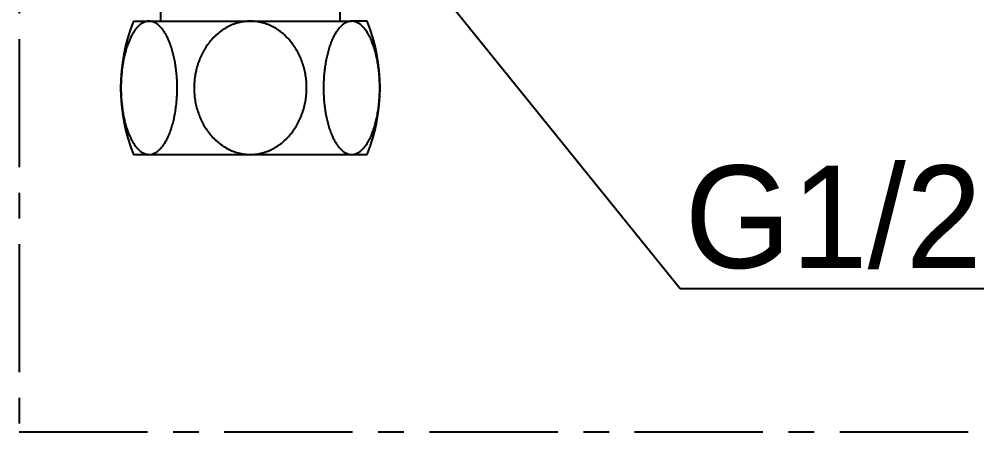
# Model space of a CAD drawing. Extents: x 0 to 948, y 0 to 695.
# Drawn here: x 488.9 to 582.2, y 119.1 to 159.3 of the extents above; entities that cross this region are included whole.
import ezdxf
from ezdxf import colors
from ezdxf.entities.mleader import LeaderData, LeaderLine
from ezdxf.math import Vec2, Vec3

# ---------------------------------------------------------------- set-up
doc = ezdxf.new("R2010")
doc.units = 0
doc.header["$LTSCALE"] = 10
doc.header["$MEASUREMENT"] = 0
doc.linetypes.add('CENTER', pattern=[2, 1.25, -0.25, 0.25, -0.25])
doc.layers.get('0').update_dxf_attribs({"linetype": 'CONTINUOUS'})
doc.layers.add('1', color=7, linetype='CONTINUOUS')
doc.styles.add('Daelim Dimension', font='')
doc.styles.get('Daelim Dimension').set_extended_font_data('나눔고딕')

msp = doc.modelspace()

# ---------------------------------------------------------------- linework, layer by layer
at = {"layer": '1', "color": 1, "linetype": 'CENTER', "lineweight": -3}
for p, q in [((488.857, 177.387), (488.857, 119.076)), ((488.857, 119.076), (658.345, 119.076))]:
    msp.add_line(p, q, dxfattribs=at)
at = {"layer": '1', "color": 7, "linetype": 'Continuous', "lineweight": -3}
for p, q in [((502.645, 160.729), (502.645, 159.129)), ((520.145, 159.129), (520.145, 160.729)), ((499.995, 159.129), (501.523, 159.129)), ((501.523, 159.129), (511.395, 159.129)), ((511.395, 159.129), (521.268, 159.129)), ((522.795, 159.129), (521.268, 159.129)), ((499.995, 146.129), (501.523, 146.129)), ((501.523, 146.129), (511.395, 146.129)), ((511.395, 146.129), (521.268, 146.129)), ((521.268, 146.129), (522.795, 146.129))]:
    msp.add_line(p, q, dxfattribs=at)
for centre, start, end in [((516.27, 152.629), 158.22895, 201.77105), ((506.52, 152.629), 338.22895, 21.77105)]:
    msp.add_arc(centre, 17.525, start, end, dxfattribs=at)
for points, knots in [([(501.523, 159.129), (501.425, 159.129), (501.327, 159.116), (501.204, 159.084), (501.18, 159.077), (501.131, 159.061), (501.058, 159.035), (500.986, 159.002), (500.844, 158.928), (500.751, 158.866), (500.614, 158.757), (500.569, 158.718), (500.502, 158.655), (500.48, 158.634), (500.436, 158.589), (500.414, 158.566), (500.305, 158.448), (500.222, 158.345), (500.061, 158.121), (499.984, 158), (499.891, 157.838), (499.873, 157.805), (499.836, 157.739), (499.818, 157.705), (499.765, 157.602), (499.73, 157.532), (499.629, 157.317), (499.565, 157.167), (499.445, 156.858), (499.389, 156.697), (499.31, 156.448), (499.284, 156.364), (499.247, 156.236), (499.235, 156.193), (499.211, 156.106), (499.2, 156.063), (499.143, 155.844), (499.101, 155.667), (499.026, 155.306), (498.958, 154.939), (498.905, 154.56), (498.877, 154.32), (498.871, 154.272), (498.861, 154.175), (498.846, 154.03), (498.833, 153.885), (498.811, 153.595), (498.788, 153.207), (498.777, 152.621), (498.785, 152.229), (498.795, 151.983), (498.797, 151.934), (498.802, 151.836), (498.81, 151.688), (498.82, 151.543), (498.843, 151.252), (498.881, 150.869), (498.934, 150.494), (498.994, 150.124), (499.028, 149.94), (499.085, 149.668), (499.105, 149.578), (499.137, 149.444), (499.148, 149.4), (499.169, 149.311), (499.225, 149.092), (499.287, 148.881), (499.392, 148.553), (499.447, 148.394), (499.567, 148.087), (499.63, 147.938), (499.73, 147.724), (499.765, 147.654), (499.818, 147.552), (499.836, 147.518), (499.873, 147.451), (499.891, 147.418), (499.985, 147.256), (500.062, 147.135), (500.223, 146.911), (500.306, 146.808), (500.435, 146.668), (500.479, 146.623), (500.546, 146.56), (500.569, 146.54), (500.615, 146.5), (500.637, 146.481), (500.752, 146.39), (500.845, 146.329), (501.034, 146.23), (501.13, 146.192), (501.276, 146.154), (501.325, 146.145), (501.399, 146.135), (501.423, 146.133), (501.473, 146.129), (501.498, 146.129), (501.523, 146.129)], [0, 0, 0, 0, 0.03125, 0.03125, 0.039063, 0.039063, 0.046875, 0.0625, 0.0625, 0.09375, 0.09375, 0.109375, 0.109375, 0.117188, 0.117188, 0.125, 0.125, 0.15625, 0.15625, 0.1875, 0.1875, 0.195313, 0.195313, 0.203125, 0.203125, 0.21875, 0.21875, 0.25, 0.25, 0.28125, 0.28125, 0.296875, 0.296875, 0.304688, 0.304688, 0.3125, 0.3125, 0.34375, 0.34375, 0.375, 0.40625, 0.40625, 0.414063, 0.414063, 0.421875, 0.4375, 0.4375, 0.46875, 0.5, 0.53125, 0.53125, 0.539063, 0.539063, 0.546875, 0.5625, 0.5625, 0.59375, 0.625, 0.625, 0.65625, 0.65625, 0.671875, 0.671875, 0.679688, 0.679688, 0.6875, 0.71875, 0.71875, 0.75, 0.75, 0.78125, 0.78125, 0.796875, 0.796875, 0.804688, 0.804688, 0.8125, 0.8125, 0.84375, 0.84375, 0.875, 0.875, 0.890625, 0.890625, 0.898438, 0.898438, 0.90625, 0.90625, 0.9375, 0.9375, 0.96875, 0.96875, 0.984375, 0.984375, 0.992188, 0.992188, 1, 1, 1, 1]), ([(501.523, 146.129), (501.621, 146.129), (501.719, 146.141), (501.914, 146.192), (502.01, 146.229), (502.129, 146.292), (502.153, 146.305), (502.2, 146.333), (502.224, 146.348), (502.294, 146.394), (502.341, 146.428), (502.478, 146.538), (502.567, 146.621), (502.739, 146.808), (502.823, 146.912), (502.924, 147.054), (502.945, 147.083), (502.984, 147.141), (503.043, 147.231), (503.1, 147.325), (503.211, 147.519), (503.282, 147.655), (503.383, 147.87), (503.416, 147.943), (503.48, 148.093), (503.511, 148.17), (503.602, 148.405), (503.658, 148.566), (503.764, 148.897), (503.812, 149.067), (503.903, 149.415), (503.944, 149.593), (503.992, 149.821), (504.001, 149.867), (504.019, 149.959), (504.028, 150.005), (504.054, 150.144), (504.07, 150.237), (504.115, 150.518), (504.141, 150.707), (504.186, 151.087), (504.224, 151.472), (504.246, 151.862), (504.255, 152.108), (504.258, 152.207), (504.262, 152.355), (504.263, 152.479), (504.264, 152.553), (504.264, 152.603), (504.264, 152.627), (504.264, 152.849), (504.255, 153.241), (504.232, 153.629), (504.201, 154.015), (504.182, 154.206), (504.148, 154.492), (504.135, 154.587), (504.115, 154.729), (504.108, 154.776), (504.094, 154.871), (504.056, 155.105), (504.014, 155.334), (503.938, 155.694), (503.896, 155.87), (503.805, 156.216), (503.756, 156.385), (503.677, 156.632), (503.649, 156.714), (503.592, 156.875), (503.563, 156.954), (503.472, 157.186), (503.408, 157.334), (503.274, 157.618), (503.204, 157.753), (503.093, 157.944), (503.055, 158.007), (502.997, 158.097), (502.977, 158.127), (502.937, 158.185), (502.917, 158.214), (502.816, 158.354), (502.732, 158.457), (502.561, 158.642), (502.473, 158.724), (502.292, 158.867), (502.2, 158.929), (502.08, 158.991), (502.056, 159.003), (502.008, 159.025), (501.936, 159.055), (501.863, 159.079), (501.717, 159.116), (501.62, 159.129), (501.523, 159.129)], [0, 0, 0, 0, 0.03125, 0.03125, 0.0625, 0.0625, 0.070312, 0.070312, 0.078125, 0.078125, 0.09375, 0.09375, 0.125, 0.125, 0.15625, 0.15625, 0.164062, 0.164062, 0.171875, 0.1875, 0.1875, 0.21875, 0.21875, 0.234375, 0.234375, 0.25, 0.25, 0.28125, 0.28125, 0.3125, 0.3125, 0.34375, 0.34375, 0.351562, 0.351562, 0.359375, 0.359375, 0.375, 0.375, 0.40625, 0.40625, 0.4375, 0.46875, 0.46875, 0.476562, 0.484375, 0.492187, 0.496094, 0.496094, 0.5, 0.5, 0.53125, 0.5625, 0.5625, 0.59375, 0.59375, 0.609375, 0.609375, 0.617187, 0.617187, 0.625, 0.65625, 0.65625, 0.6875, 0.6875, 0.71875, 0.71875, 0.734375, 0.734375, 0.75, 0.75, 0.78125, 0.78125, 0.8125, 0.8125, 0.828125, 0.828125, 0.835938, 0.835938, 0.84375, 0.84375, 0.875, 0.875, 0.90625, 0.90625, 0.9375, 0.9375, 0.945312, 0.945312, 0.953125, 0.96875, 0.96875, 1, 1, 1, 1]), ([(511.395, 159.129), (511.2, 159.129), (511.004, 159.116), (510.759, 159.084), (510.71, 159.077), (510.612, 159.061), (510.466, 159.035), (510.323, 159.002), (510.038, 158.928), (509.852, 158.866), (509.579, 158.757), (509.489, 158.718), (509.354, 158.655), (509.31, 158.634), (509.222, 158.589), (509.178, 158.566), (508.961, 158.448), (508.794, 158.345), (508.473, 158.121), (508.318, 158), (508.132, 157.838), (508.095, 157.805), (508.022, 157.739), (507.986, 157.705), (507.879, 157.602), (507.81, 157.532), (507.608, 157.317), (507.481, 157.167), (507.241, 156.858), (507.128, 156.697), (506.97, 156.448), (506.918, 156.364), (506.844, 156.236), (506.82, 156.193), (506.773, 156.106), (506.749, 156.063), (506.636, 155.844), (506.553, 155.667), (506.402, 155.306), (506.267, 154.939), (506.161, 154.56), (506.104, 154.32), (506.093, 154.272), (506.072, 154.175), (506.042, 154.03), (506.017, 153.885), (505.972, 153.595), (505.927, 153.207), (505.912, 152.816), (505.913, 152.425), (505.92, 152.229), (505.94, 151.983), (505.944, 151.934), (505.954, 151.836), (505.97, 151.688), (505.99, 151.543), (506.036, 151.252), (506.112, 150.869), (506.218, 150.494), (506.339, 150.124), (506.407, 149.94), (506.521, 149.668), (506.561, 149.578), (506.624, 149.444), (506.645, 149.4), (506.689, 149.311), (506.711, 149.268), (506.825, 149.05), (506.923, 148.881), (507.133, 148.553), (507.245, 148.394), (507.483, 148.087), (507.61, 147.938), (507.811, 147.724), (507.88, 147.654), (507.987, 147.552), (508.023, 147.518), (508.096, 147.451), (508.133, 147.418), (508.319, 147.256), (508.474, 147.135), (508.796, 146.911), (508.962, 146.808), (509.221, 146.668), (509.309, 146.623), (509.443, 146.56), (509.488, 146.54), (509.579, 146.5), (509.625, 146.481), (509.855, 146.39), (510.041, 146.329), (510.419, 146.23), (510.61, 146.192), (510.902, 146.154), (511, 146.145), (511.147, 146.135), (511.197, 146.133), (511.296, 146.129), (511.346, 146.129), (511.395, 146.129)], [0, 0, 0, 0, 0.03125, 0.03125, 0.039062, 0.039062, 0.046875, 0.0625, 0.0625, 0.09375, 0.09375, 0.109375, 0.109375, 0.117187, 0.117187, 0.125, 0.125, 0.15625, 0.15625, 0.1875, 0.1875, 0.195312, 0.195312, 0.203125, 0.203125, 0.21875, 0.21875, 0.25, 0.25, 0.28125, 0.28125, 0.296875, 0.296875, 0.304687, 0.304687, 0.3125, 0.3125, 0.34375, 0.34375, 0.375, 0.40625, 0.40625, 0.414062, 0.414062, 0.421875, 0.4375, 0.4375, 0.46875, 0.5, 0.5, 0.53125, 0.53125, 0.539062, 0.539062, 0.546875, 0.5625, 0.5625, 0.59375, 0.625, 0.625, 0.65625, 0.65625, 0.671875, 0.671875, 0.679687, 0.679687, 0.6875, 0.6875, 0.71875, 0.71875, 0.75, 0.75, 0.78125, 0.78125, 0.796875, 0.796875, 0.804687, 0.804687, 0.8125, 0.8125, 0.84375, 0.84375, 0.875, 0.875, 0.890625, 0.890625, 0.898438, 0.898438, 0.90625, 0.90625, 0.9375, 0.9375, 0.96875, 0.96875, 0.984375, 0.984375, 0.992188, 0.992188, 1, 1, 1, 1]), ([(511.395, 146.129), (511.593, 146.129), (511.789, 146.141), (512.177, 146.192), (512.37, 146.229), (512.608, 146.292), (512.655, 146.305), (512.75, 146.333), (512.797, 146.348), (512.939, 146.394), (513.032, 146.428), (513.306, 146.538), (513.484, 146.621), (513.829, 146.808), (513.996, 146.912), (514.199, 147.054), (514.239, 147.083), (514.319, 147.141), (514.437, 147.231), (514.551, 147.325), (514.773, 147.519), (514.914, 147.655), (515.116, 147.87), (515.181, 147.943), (515.309, 148.093), (515.372, 148.17), (515.553, 148.405), (515.666, 148.566), (515.877, 148.897), (515.975, 149.067), (516.156, 149.415), (516.239, 149.593), (516.334, 149.821), (516.352, 149.867), (516.388, 149.959), (516.406, 150.005), (516.457, 150.144), (516.489, 150.237), (516.58, 150.518), (516.632, 150.707), (516.722, 151.087), (516.797, 151.472), (516.842, 151.862), (516.861, 152.108), (516.867, 152.207), (516.874, 152.355), (516.877, 152.479), (516.878, 152.553), (516.878, 152.603), (516.878, 152.627), (516.878, 152.849), (516.861, 153.241), (516.814, 153.629), (516.753, 154.015), (516.715, 154.206), (516.646, 154.492), (516.621, 154.587), (516.58, 154.729), (516.566, 154.776), (516.537, 154.871), (516.523, 154.917), (516.446, 155.151), (516.377, 155.334), (516.225, 155.694), (516.142, 155.87), (515.961, 156.216), (515.862, 156.385), (515.703, 156.632), (515.648, 156.714), (515.534, 156.875), (515.475, 156.954), (515.294, 157.186), (515.167, 157.334), (514.899, 157.618), (514.758, 157.753), (514.536, 157.944), (514.46, 158.007), (514.343, 158.097), (514.304, 158.127), (514.224, 158.185), (514.184, 158.214), (513.982, 158.354), (513.815, 158.457), (513.472, 158.642), (513.296, 158.724), (512.935, 158.867), (512.749, 158.929), (512.511, 158.991), (512.463, 159.003), (512.366, 159.025), (512.221, 159.055), (512.076, 159.079), (511.785, 159.116), (511.59, 159.129), (511.395, 159.129)], [0, 0, 0, 0, 0.03125, 0.03125, 0.0625, 0.0625, 0.070312, 0.070312, 0.078125, 0.078125, 0.09375, 0.09375, 0.125, 0.125, 0.15625, 0.15625, 0.164062, 0.164062, 0.171875, 0.1875, 0.1875, 0.21875, 0.21875, 0.234375, 0.234375, 0.25, 0.25, 0.28125, 0.28125, 0.3125, 0.3125, 0.34375, 0.34375, 0.351562, 0.351562, 0.359375, 0.359375, 0.375, 0.375, 0.40625, 0.40625, 0.4375, 0.46875, 0.46875, 0.476562, 0.484375, 0.492187, 0.496094, 0.496094, 0.5, 0.5, 0.53125, 0.5625, 0.5625, 0.59375, 0.59375, 0.609375, 0.609375, 0.617187, 0.617187, 0.625, 0.625, 0.65625, 0.65625, 0.6875, 0.6875, 0.71875, 0.71875, 0.734375, 0.734375, 0.75, 0.75, 0.78125, 0.78125, 0.8125, 0.8125, 0.828125, 0.828125, 0.835937, 0.835937, 0.84375, 0.84375, 0.875, 0.875, 0.90625, 0.90625, 0.9375, 0.9375, 0.945312, 0.945312, 0.953125, 0.96875, 0.96875, 1, 1, 1, 1]), ([(521.268, 159.129), (521.169, 159.129), (521.071, 159.116), (520.877, 159.065), (520.781, 159.028), (520.662, 158.965), (520.638, 158.952), (520.591, 158.924), (520.567, 158.909), (520.496, 158.863), (520.45, 158.829), (520.313, 158.72), (520.224, 158.636), (520.051, 158.449), (519.968, 158.345), (519.866, 158.204), (519.846, 158.175), (519.806, 158.116), (519.747, 158.026), (519.69, 157.932), (519.579, 157.739), (519.509, 157.602), (519.408, 157.388), (519.375, 157.314), (519.311, 157.164), (519.28, 157.088), (519.189, 156.853), (519.132, 156.691), (519.027, 156.36), (518.978, 156.19), (518.888, 155.842), (518.846, 155.664), (518.799, 155.436), (518.789, 155.391), (518.771, 155.298), (518.763, 155.252), (518.737, 155.113), (518.721, 155.02), (518.676, 154.739), (518.649, 154.551), (518.604, 154.17), (518.567, 153.786), (518.545, 153.395), (518.535, 153.149), (518.532, 153.05), (518.529, 152.902), (518.527, 152.778), (518.527, 152.704), (518.526, 152.654), (518.526, 152.63), (518.527, 152.408), (518.535, 152.016), (518.558, 151.628), (518.589, 151.243), (518.608, 151.051), (518.643, 150.765), (518.655, 150.67), (518.675, 150.528), (518.682, 150.481), (518.697, 150.387), (518.734, 150.152), (518.777, 149.923), (518.853, 149.563), (518.895, 149.387), (518.985, 149.042), (519.034, 148.873), (519.114, 148.625), (519.141, 148.543), (519.199, 148.382), (519.228, 148.303), (519.318, 148.071), (519.382, 147.923), (519.516, 147.64), (519.587, 147.505), (519.698, 147.313), (519.736, 147.251), (519.794, 147.16), (519.814, 147.13), (519.853, 147.072), (519.874, 147.043), (519.975, 146.903), (520.058, 146.8), (520.229, 146.616), (520.317, 146.533), (520.498, 146.39), (520.591, 146.329), (520.71, 146.266), (520.734, 146.255), (520.783, 146.233), (520.855, 146.202), (520.928, 146.179), (521.073, 146.141), (521.17, 146.129), (521.268, 146.129)], [0, 0, 0, 0, 0.03125, 0.03125, 0.0625, 0.0625, 0.070313, 0.070313, 0.078125, 0.078125, 0.09375, 0.09375, 0.125, 0.125, 0.15625, 0.15625, 0.164063, 0.164063, 0.171875, 0.1875, 0.1875, 0.21875, 0.21875, 0.234375, 0.234375, 0.25, 0.25, 0.28125, 0.28125, 0.3125, 0.3125, 0.34375, 0.34375, 0.351562, 0.351562, 0.359375, 0.359375, 0.375, 0.375, 0.40625, 0.40625, 0.4375, 0.46875, 0.46875, 0.476562, 0.484375, 0.492187, 0.496094, 0.496094, 0.5, 0.5, 0.53125, 0.5625, 0.5625, 0.59375, 0.59375, 0.609375, 0.609375, 0.617187, 0.617187, 0.625, 0.65625, 0.65625, 0.6875, 0.6875, 0.71875, 0.71875, 0.734375, 0.734375, 0.75, 0.75, 0.78125, 0.78125, 0.8125, 0.8125, 0.828125, 0.828125, 0.835938, 0.835938, 0.84375, 0.84375, 0.875, 0.875, 0.90625, 0.90625, 0.9375, 0.9375, 0.945312, 0.945312, 0.953125, 0.96875, 0.96875, 1, 1, 1, 1]), ([(521.268, 146.129), (521.366, 146.129), (521.463, 146.141), (521.586, 146.173), (521.611, 146.18), (521.66, 146.196), (521.732, 146.222), (521.804, 146.255), (521.946, 146.33), (522.039, 146.391), (522.176, 146.5), (522.221, 146.539), (522.288, 146.602), (522.311, 146.624), (522.355, 146.668), (522.377, 146.691), (522.485, 146.809), (522.569, 146.912), (522.729, 147.137), (522.807, 147.257), (522.9, 147.419), (522.918, 147.452), (522.954, 147.518), (522.972, 147.552), (523.026, 147.655), (523.061, 147.725), (523.162, 147.94), (523.225, 148.09), (523.345, 148.399), (523.401, 148.56), (523.481, 148.809), (523.506, 148.893), (523.543, 149.021), (523.556, 149.065), (523.579, 149.151), (523.591, 149.194), (523.648, 149.413), (523.689, 149.59), (523.764, 149.952), (523.832, 150.319), (523.885, 150.697), (523.914, 150.937), (523.919, 150.985), (523.93, 151.082), (523.945, 151.227), (523.957, 151.372), (523.98, 151.662), (524.002, 152.051), (524.013, 152.636), (524.005, 153.028), (523.996, 153.274), (523.994, 153.323), (523.989, 153.422), (523.981, 153.569), (523.971, 153.715), (523.948, 154.005), (523.91, 154.388), (523.857, 154.763), (523.796, 155.134), (523.762, 155.317), (523.705, 155.589), (523.685, 155.679), (523.654, 155.813), (523.643, 155.857), (523.621, 155.946), (523.565, 156.165), (523.504, 156.376), (523.399, 156.704), (523.343, 156.863), (523.224, 157.17), (523.161, 157.319), (523.06, 157.533), (523.026, 157.603), (522.972, 157.705), (522.954, 157.739), (522.918, 157.806), (522.899, 157.839), (522.806, 158.001), (522.728, 158.122), (522.568, 158.346), (522.485, 158.449), (522.355, 158.589), (522.311, 158.634), (522.244, 158.697), (522.222, 158.717), (522.176, 158.757), (522.153, 158.776), (522.038, 158.867), (521.945, 158.928), (521.756, 159.027), (521.66, 159.065), (521.515, 159.103), (521.466, 159.112), (521.392, 159.122), (521.367, 159.125), (521.318, 159.128), (521.293, 159.129), (521.268, 159.129)], [0, 0, 0, 0, 0.03125, 0.03125, 0.039062, 0.039062, 0.046875, 0.0625, 0.0625, 0.09375, 0.09375, 0.109375, 0.109375, 0.117187, 0.117187, 0.125, 0.125, 0.15625, 0.15625, 0.1875, 0.1875, 0.195312, 0.195312, 0.203125, 0.203125, 0.21875, 0.21875, 0.25, 0.25, 0.28125, 0.28125, 0.296875, 0.296875, 0.304688, 0.304688, 0.3125, 0.3125, 0.34375, 0.34375, 0.375, 0.40625, 0.40625, 0.414063, 0.414063, 0.421875, 0.4375, 0.4375, 0.46875, 0.5, 0.53125, 0.53125, 0.539062, 0.539062, 0.546875, 0.5625, 0.5625, 0.59375, 0.625, 0.625, 0.65625, 0.65625, 0.671875, 0.671875, 0.679687, 0.679687, 0.6875, 0.71875, 0.71875, 0.75, 0.75, 0.78125, 0.78125, 0.796875, 0.796875, 0.804687, 0.804687, 0.8125, 0.8125, 0.84375, 0.84375, 0.875, 0.875, 0.890625, 0.890625, 0.898437, 0.898437, 0.90625, 0.90625, 0.9375, 0.9375, 0.96875, 0.96875, 0.984375, 0.984375, 0.992187, 0.992187, 1, 1, 1, 1])]:
    msp.add_open_spline(points, degree=3, knots=knots, dxfattribs=at)

# ---------------------------------------------------------------- leaders
at = {"lineweight": -3, "ltscale": 0.5}
ml = msp.add_multileader_mtext('Standard', dxfattribs=at)
ml.set_content('G1/2-14', color=256, style='Daelim Dimension')
ml.set_leader_properties(color=5)
ml.build(insert=Vec2(0, 0))
ml.multileader.update_dxf_attribs({"text_left_attachment_type": 6, "text_right_attachment_type": 6, "dogleg_length": 0.36, "arrow_head_size": 5})
ctx = ml.context
ctx.base_point, ctx.char_height, ctx.arrow_head_size, ctx.landing_gap_size, ctx.plane_origin = Vec3(553.64, 133.054), 10, 5, 0.09, Vec3(538.102, 168.516)
ctx.left_attachment, ctx.right_attachment = 6, 6
notes = []
notes.append((ctx, [(0, (1, 1, 0), (553.28, 133.054), (1, 0), 0.36, [(0, [(525.476, 167.558)], 0, [])])]))
ctx.mtext.insert, ctx.mtext.flow_direction = Vec3(553.73, 145.054), 5
for ctx, leaders in notes:
    for number, flags, end, landing, length, lines in leaders:
        leader = LeaderData()
        leader.index, (leader.has_last_leader_line, leader.has_dogleg_vector, leader.attachment_direction) = number, flags
        leader.last_leader_point, leader.dogleg_vector, leader.dogleg_length = Vec3(end), Vec3(landing), length
        for number, points, colour, breaks in lines:
            line = LeaderLine()
            line.index, line.vertices, line.color, line.breaks = number, Vec3.list(points), colors.encode_raw_color(colour), breaks
            leader.lines.append(line)
        ctx.leaders.append(leader)

doc.saveas('drawing.dxf')
